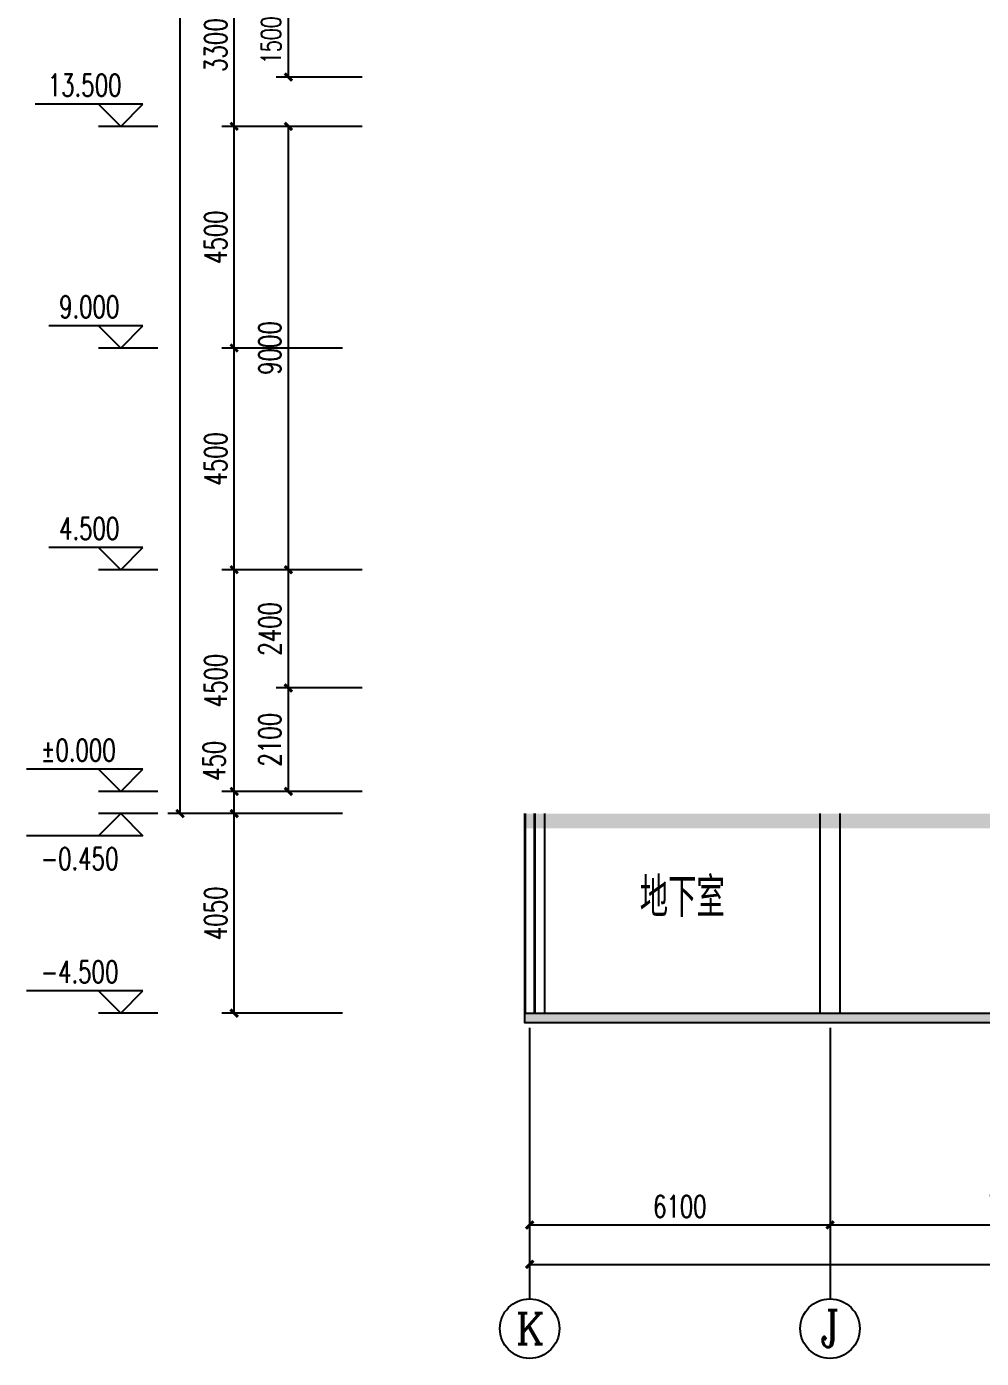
# Model space of a CAD drawing. Extents: x -129850 to 18340, y -11508 to 71861.
# Drawn here: x -53515 to -34127, y -11508 to 15525 of the extents above; entities that cross this region are included whole.
import ezdxf
from ezdxf.enums import TextEntityAlignment as Align

# ---------------------------------------------------------------- set-up
doc = ezdxf.new("R2010")
doc.units = 0
doc.header["$LTSCALE"] = 1000
doc.header["$MEASUREMENT"] = 0
for name, color, linetype in [('AXIS', 3, 'Continuous'), ('AXIS_TEXT', 7, 'Continuous'), ('COLUMN', 170, 'Continuous'), ('DIM_ELEV', 3, 'Continuous'), ('E_LINE', 7, 'Continuous'), ('FLOOR-100', 173, 'Continuous'), ('PUB_DIM', 3, 'Continuous'), ('PUB_TEXT', 7, 'Continuous'), ('Text', 7, 'Continuous')]:
    doc.layers.add(name, color=color, linetype=linetype)
doc.layers.add('DOTE', color=1, linetype='Continuous', plot=False)
doc.layers.add('S_WALL', color=40, linetype='Continuous', lineweight=35)
doc.styles.add('_TCH_AXIS', font='COMPLEX', dxfattribs={"bigfont": 'GBCBIG'})
doc.styles.add('_TCH_DIM', font='SIMPLEX', dxfattribs={"bigfont": 'GBCBIG'})
doc.styles.add('_TCH_DIM_T3', font='SIMPLEX', dxfattribs={"width": 0.705882, "bigfont": 'GBCBIG'})
doc.styles.add('COMPLEX', font='COMPLEX')
doc.styles.get("Standard").update_dxf_attribs({"font": 'gbenor.shx', "bigfont": 'gbcbig.shx'})
doc.dimstyles.new('_TCH_ARCH&&100', dxfattribs={"dimtxt": 297.5, "dimasz": 100, "dimexe": 250, "dimexo": 300, "dimgap": 126.25, "dimtad": 1, "dimdec": 0, "dimzin": 0, "dimdsep": 46, "dimtxsty": '_TCH_DIM_T3', "dimblk": 'ARCHTICK', "dimcen": 0.09, "dimclrt": 7, "dimazin": 2, "dimtfac": 1, "dimtdec": 0, "dimtix": 1, "dimtmove": 2, "dimatfit": 3, "dimfxl": 1, "dimtolj": 1, "dimtzin": 0, "dimarcsym": 0})

# ---------------------------------------------------------------- blocks, each defined once
blk = doc.blocks.new('_ArchTick')
at = {"color": 0, "linetype": 'ByBlock', "const_width": 0.4}
blk.add_lwpolyline([(-0.5, -0.5), (0.5, 0.5)], dxfattribs=at)
blk = doc.blocks.new('*D280')
at = {"layer": 'AXIS', "color": 0, "lineweight": -2, "transparency": 16777216}
for p, q in [((-37200, -6600), (-37200, -9050)), ((-29700, -6600), (-29700, -9050))]:
    blk.add_line(p, q, dxfattribs=at)
at = {"layer": 'AXIS', "color": 0, "transparency": 16777216}
blk.add_line((-37200, -8800), (-29700, -8800), dxfattribs=at)
at = {"layer": 'Defpoints', "color": 0, "transparency": 16777216}
for p in [(-37200, -6300), (-29700, -6300), (-29700, -8800)]:
    blk.add_point(p, dxfattribs=at)
at = {"layer": 'AXIS', "color": 0, "transparency": 16777216, "xscale": 150, "yscale": 150, "zscale": 150, "rotation": 180}
blk.add_blockref('_ArchTick', (-37200, -8800), dxfattribs=at)
at = {"layer": 'AXIS', "color": 0, "transparency": 16777216, "xscale": 150, "yscale": 150, "zscale": 150}
blk.add_blockref('_ArchTick', (-29700, -8800), dxfattribs=at)
at = {"layer": 'AXIS', "color": 7, "transparency": 16777216, "insert": (-33450, -8425), "char_height": 450, "attachment_point": 5, "style": '_TCH_DIM_T3'}
blk.add_mtext('\\A1;7500', dxfattribs=at)
blk = doc.blocks.new('*D281')
at = {"layer": 'AXIS', "color": 0, "lineweight": -2, "transparency": 16777216}
for p, q in [((-43300, -6600), (-43300, -9050)), ((-37200, -6600), (-37200, -9050))]:
    blk.add_line(p, q, dxfattribs=at)
at = {"layer": 'AXIS', "color": 0, "transparency": 16777216}
blk.add_line((-43300, -8800), (-37200, -8800), dxfattribs=at)
at = {"layer": 'Defpoints', "color": 0, "transparency": 16777216}
for p in [(-43300, -6300), (-37200, -6300), (-37200, -8800)]:
    blk.add_point(p, dxfattribs=at)
at = {"layer": 'AXIS', "color": 0, "transparency": 16777216, "xscale": 150, "yscale": 150, "zscale": 150, "rotation": 180}
blk.add_blockref('_ArchTick', (-43300, -8800), dxfattribs=at)
at = {"layer": 'AXIS', "color": 0, "transparency": 16777216, "xscale": 150, "yscale": 150, "zscale": 150}
blk.add_blockref('_ArchTick', (-37200, -8800), dxfattribs=at)
at = {"layer": 'AXIS', "color": 7, "transparency": 16777216, "insert": (-40250, -8425), "char_height": 450, "attachment_point": 5, "style": '_TCH_DIM_T3'}
blk.add_mtext('\\A1;6100', dxfattribs=at)
blk = doc.blocks.new('*D282')
at = {"layer": 'AXIS', "color": 0, "lineweight": -2, "transparency": 16777216}
for p, q in [((-43300, -6600), (-43300, -9850)), ((11600, -6600), (11600, -9850))]:
    blk.add_line(p, q, dxfattribs=at)
at = {"layer": 'AXIS', "color": 0, "transparency": 16777216}
blk.add_line((-43300, -9600), (11600, -9600), dxfattribs=at)
at = {"layer": 'Defpoints', "color": 0, "transparency": 16777216}
for p in [(-43300, -6300), (11600, -6300), (11600, -9600)]:
    blk.add_point(p, dxfattribs=at)
at = {"layer": 'AXIS', "color": 0, "transparency": 16777216, "xscale": 150, "yscale": 150, "zscale": 150, "rotation": 180}
blk.add_blockref('_ArchTick', (-43300, -9600), dxfattribs=at)
at = {"layer": 'AXIS', "color": 0, "transparency": 16777216, "xscale": 150, "yscale": 150, "zscale": 150}
blk.add_blockref('_ArchTick', (11600, -9600), dxfattribs=at)
at = {"layer": 'AXIS', "color": 7, "transparency": 16777216, "insert": (-15850, -9225), "char_height": 450, "attachment_point": 5, "style": '_TCH_DIM_T3'}
blk.add_mtext('\\A1;54900', dxfattribs=at)
blk = doc.blocks.new('_AXISO')
blk.add_circle((0, 0), 0.5)
at = {"layer": 'AXIS_TEXT', "style": 'COMPLEX', "width": 1.041667}
blk.add_attdef('A', text='', height=0.56, dxfattribs=at).set_placement((-0.25, -0.28), (0.25, -0.28), align=Align.FIT)
blk = doc.blocks.new('*D283')
at = {"layer": 'Defpoints', "color": 0, "transparency": 16777216}
for p in [(-48200, 2100), (-46400, 2100), (-46400, 0)]:
    blk.add_point(p, dxfattribs=at)
at = {"layer": 'PUB_DIM', "color": 0, "lineweight": -2, "transparency": 16777216}
for p, q in [((-46700, 2100), (-48450, 2100)), ((-46700, 0), (-48450, 0))]:
    blk.add_line(p, q, dxfattribs=at)
at = {"layer": 'PUB_DIM', "color": 0, "transparency": 16777216}
blk.add_line((-48200, 0), (-48200, 2100), dxfattribs=at)
at = {"layer": 'PUB_DIM', "color": 0, "transparency": 16777216, "xscale": 150, "yscale": 150, "zscale": 150}
for p, rotation in [((-48200, 2100), 90), ((-48200, 0), 270)]:
    blk.add_blockref('_ArchTick', p, dxfattribs=dict(at, rotation=rotation))
at = {"layer": 'PUB_DIM', "color": 7, "transparency": 16777216, "insert": (-48575, 1050), "char_height": 450, "attachment_point": 5, "rotation": 90, "style": '_TCH_DIM_T3'}
blk.add_mtext('\\A1;2100', dxfattribs=at)
blk = doc.blocks.new('*D284')
at = {"layer": 'Defpoints', "color": 0, "transparency": 16777216}
for p in [(-48200, 4500), (-46400, 4500), (-46400, 2100)]:
    blk.add_point(p, dxfattribs=at)
at = {"layer": 'PUB_DIM', "color": 0, "lineweight": -2, "transparency": 16777216}
for p, q in [((-46700, 4500), (-48450, 4500)), ((-46700, 2100), (-48450, 2100))]:
    blk.add_line(p, q, dxfattribs=at)
at = {"layer": 'PUB_DIM', "color": 0, "transparency": 16777216}
blk.add_line((-48200, 2100), (-48200, 4500), dxfattribs=at)
at = {"layer": 'PUB_DIM', "color": 0, "transparency": 16777216, "xscale": 150, "yscale": 150, "zscale": 150}
for p, rotation in [((-48200, 4500), 90), ((-48200, 2100), 270)]:
    blk.add_blockref('_ArchTick', p, dxfattribs=dict(at, rotation=rotation))
at = {"layer": 'PUB_DIM', "color": 7, "transparency": 16777216, "insert": (-48575, 3300), "char_height": 450, "attachment_point": 5, "rotation": 90, "style": '_TCH_DIM_T3'}
blk.add_mtext('\\A1;2400', dxfattribs=at)
blk = doc.blocks.new('*D285')
at = {"layer": 'Defpoints', "color": 0, "transparency": 16777216}
for p in [(-48200, 13500), (-46400, 13500), (-46400, 4500)]:
    blk.add_point(p, dxfattribs=at)
at = {"layer": 'PUB_DIM', "color": 0, "lineweight": -2, "transparency": 16777216}
for p, q in [((-46700, 13500), (-48450, 13500)), ((-46700, 4500), (-48450, 4500))]:
    blk.add_line(p, q, dxfattribs=at)
at = {"layer": 'PUB_DIM', "color": 0, "transparency": 16777216}
blk.add_line((-48200, 4500), (-48200, 13500), dxfattribs=at)
at = {"layer": 'PUB_DIM', "color": 0, "transparency": 16777216, "xscale": 150, "yscale": 150, "zscale": 150}
for p, rotation in [((-48200, 13500), 90), ((-48200, 4500), 270)]:
    blk.add_blockref('_ArchTick', p, dxfattribs=dict(at, rotation=rotation))
at = {"layer": 'PUB_DIM', "color": 7, "transparency": 16777216, "insert": (-48575, 9000), "char_height": 450, "attachment_point": 5, "rotation": 90, "style": '_TCH_DIM_T3'}
blk.add_mtext('\\A1;9000', dxfattribs=at)
blk = doc.blocks.new('*D286')
at = {"layer": 'Defpoints', "color": 0, "transparency": 16777216}
for p in [(-48200, 16000), (-46400, 16000), (-46400, 14500)]:
    blk.add_point(p, dxfattribs=at)
at = {"layer": 'PUB_DIM', "color": 0, "lineweight": -2, "transparency": 16777216}
for p, q in [((-46700, 16000), (-48450, 16000)), ((-46700, 14500), (-48450, 14500))]:
    blk.add_line(p, q, dxfattribs=at)
at = {"layer": 'PUB_DIM', "color": 0, "transparency": 16777216}
blk.add_line((-48200, 14500), (-48200, 16000), dxfattribs=at)
at = {"layer": 'PUB_DIM', "color": 0, "transparency": 16777216, "xscale": 150, "yscale": 150, "zscale": 150}
for p, rotation in [((-48200, 16000), 90), ((-48200, 14500), 270)]:
    blk.add_blockref('_ArchTick', p, dxfattribs=dict(at, rotation=rotation))
at = {"layer": 'PUB_DIM', "color": 7, "transparency": 16777216, "insert": (-48550, 15250), "char_height": 400, "attachment_point": 5, "rotation": 90, "style": '_TCH_DIM_T3'}
blk.add_mtext('\\A1;1500', dxfattribs=at)
blk = doc.blocks.new('*D347')
at = {"layer": 'Defpoints', "color": 0, "transparency": 16777216}
for p in [(-49300, 16800), (-46800, 16800), (-46800, 13500)]:
    blk.add_point(p, dxfattribs=at)
at = {"layer": 'PUB_DIM', "color": 0, "lineweight": -2, "transparency": 16777216}
for p, q in [((-47100, 16800), (-49550, 16800)), ((-47100, 13500), (-49550, 13500))]:
    blk.add_line(p, q, dxfattribs=at)
at = {"layer": 'PUB_DIM', "color": 0, "transparency": 16777216}
blk.add_line((-49300, 13500), (-49300, 16800), dxfattribs=at)
at = {"layer": 'PUB_DIM', "color": 0, "transparency": 16777216, "xscale": 150, "yscale": 150, "zscale": 150}
for p, rotation in [((-49300, 16800), 90), ((-49300, 13500), 270)]:
    blk.add_blockref('_ArchTick', p, dxfattribs=dict(at, rotation=rotation))
at = {"layer": 'PUB_DIM', "color": 7, "transparency": 16777216, "insert": (-49675, 15150), "char_height": 450, "attachment_point": 5, "rotation": 90, "style": '_TCH_DIM_T3'}
blk.add_mtext('\\A1;3300', dxfattribs=at)
blk = doc.blocks.new('*D348')
at = {"layer": 'Defpoints', "color": 0, "transparency": 16777216}
for p in [(-49300, 13500), (-46800, 13500), (-46800, 9000)]:
    blk.add_point(p, dxfattribs=at)
at = {"layer": 'PUB_DIM', "color": 0, "lineweight": -2, "transparency": 16777216}
for p, q in [((-47100, 13500), (-49550, 13500)), ((-47100, 9000), (-49550, 9000))]:
    blk.add_line(p, q, dxfattribs=at)
at = {"layer": 'PUB_DIM', "color": 0, "transparency": 16777216}
blk.add_line((-49300, 9000), (-49300, 13500), dxfattribs=at)
at = {"layer": 'PUB_DIM', "color": 0, "transparency": 16777216, "xscale": 150, "yscale": 150, "zscale": 150}
for p, rotation in [((-49300, 13500), 90), ((-49300, 9000), 270)]:
    blk.add_blockref('_ArchTick', p, dxfattribs=dict(at, rotation=rotation))
at = {"layer": 'PUB_DIM', "color": 7, "transparency": 16777216, "insert": (-49675, 11250), "char_height": 450, "attachment_point": 5, "rotation": 90, "style": '_TCH_DIM_T3'}
blk.add_mtext('\\A1;4500', dxfattribs=at)
blk = doc.blocks.new('*D349')
at = {"layer": 'Defpoints', "color": 0, "transparency": 16777216}
for p in [(-49300, 9000), (-46800, 9000), (-46800, 4500)]:
    blk.add_point(p, dxfattribs=at)
at = {"layer": 'PUB_DIM', "color": 0, "lineweight": -2, "transparency": 16777216}
for p, q in [((-47100, 9000), (-49550, 9000)), ((-47100, 4500), (-49550, 4500))]:
    blk.add_line(p, q, dxfattribs=at)
at = {"layer": 'PUB_DIM', "color": 0, "transparency": 16777216}
blk.add_line((-49300, 4500), (-49300, 9000), dxfattribs=at)
at = {"layer": 'PUB_DIM', "color": 0, "transparency": 16777216, "xscale": 150, "yscale": 150, "zscale": 150}
for p, rotation in [((-49300, 9000), 90), ((-49300, 4500), 270)]:
    blk.add_blockref('_ArchTick', p, dxfattribs=dict(at, rotation=rotation))
at = {"layer": 'PUB_DIM', "color": 7, "transparency": 16777216, "insert": (-49675, 6750), "char_height": 450, "attachment_point": 5, "rotation": 90, "style": '_TCH_DIM_T3'}
blk.add_mtext('\\A1;4500', dxfattribs=at)
blk = doc.blocks.new('*D350')
at = {"layer": 'Defpoints', "color": 0, "transparency": 16777216}
for p in [(-49300, 4500), (-46800, 4500), (-46800, 0)]:
    blk.add_point(p, dxfattribs=at)
at = {"layer": 'PUB_DIM', "color": 0, "lineweight": -2, "transparency": 16777216}
for p, q in [((-47100, 4500), (-49550, 4500)), ((-47100, 0), (-49550, 0))]:
    blk.add_line(p, q, dxfattribs=at)
at = {"layer": 'PUB_DIM', "color": 0, "transparency": 16777216}
blk.add_line((-49300, 0), (-49300, 4500), dxfattribs=at)
at = {"layer": 'PUB_DIM', "color": 0, "transparency": 16777216, "xscale": 150, "yscale": 150, "zscale": 150}
for p, rotation in [((-49300, 4500), 90), ((-49300, 0), 270)]:
    blk.add_blockref('_ArchTick', p, dxfattribs=dict(at, rotation=rotation))
at = {"layer": 'PUB_DIM', "color": 7, "transparency": 16777216, "insert": (-49675, 2250), "char_height": 450, "attachment_point": 5, "rotation": 90, "style": '_TCH_DIM_T3'}
blk.add_mtext('\\A1;4500', dxfattribs=at)
blk = doc.blocks.new('*D351')
at = {"layer": 'Defpoints', "color": 0, "transparency": 16777216}
for p in [(-49300, 0), (-46800, 0), (-46800, -450)]:
    blk.add_point(p, dxfattribs=at)
at = {"layer": 'PUB_DIM', "color": 0, "lineweight": -2, "transparency": 16777216}
for p, q in [((-47100, 0), (-49550, 0)), ((-47100, -450), (-49550, -450))]:
    blk.add_line(p, q, dxfattribs=at)
at = {"layer": 'PUB_DIM', "color": 0, "transparency": 16777216}
blk.add_line((-49300, -450), (-49300, 0), dxfattribs=at)
at = {"layer": 'PUB_DIM', "color": 0, "transparency": 16777216, "xscale": 150, "yscale": 150, "zscale": 150}
for p, rotation in [((-49300, 0), 90), ((-49300, -450), 270)]:
    blk.add_blockref('_ArchTick', p, dxfattribs=dict(at, rotation=rotation))
at = {"layer": 'PUB_DIM', "color": 7, "transparency": 16777216, "insert": (-49706, 621), "char_height": 450, "attachment_point": 5, "rotation": 90, "style": '_TCH_DIM_T3'}
blk.add_mtext('\\A1;450', dxfattribs=at)
blk = doc.blocks.new('*D352')
at = {"layer": 'Defpoints', "color": 0, "transparency": 16777216}
for p in [(-49300, -450), (-46800, -450), (-46800, -4500)]:
    blk.add_point(p, dxfattribs=at)
at = {"layer": 'PUB_DIM', "color": 0, "lineweight": -2, "transparency": 16777216}
for p, q in [((-47100, -450), (-49550, -450)), ((-47100, -4500), (-49550, -4500))]:
    blk.add_line(p, q, dxfattribs=at)
at = {"layer": 'PUB_DIM', "color": 0, "transparency": 16777216}
blk.add_line((-49300, -4500), (-49300, -450), dxfattribs=at)
at = {"layer": 'PUB_DIM', "color": 0, "transparency": 16777216, "xscale": 150, "yscale": 150, "zscale": 150}
for p, rotation in [((-49300, -450), 90), ((-49300, -4500), 270)]:
    blk.add_blockref('_ArchTick', p, dxfattribs=dict(at, rotation=rotation))
at = {"layer": 'PUB_DIM', "color": 7, "transparency": 16777216, "insert": (-49675, -2475), "char_height": 450, "attachment_point": 5, "rotation": 90, "style": '_TCH_DIM_T3'}
blk.add_mtext('\\A1;4050', dxfattribs=at)
blk = doc.blocks.new('*D353')
at = {"layer": 'Defpoints', "color": 0, "transparency": 16777216}
for p in [(-50400, 70800), (-47200, 70800), (-47200, -450)]:
    blk.add_point(p, dxfattribs=at)
at = {"layer": 'PUB_DIM', "color": 0, "lineweight": -2, "transparency": 16777216}
for p, q in [((-47500, 70800), (-50650, 70800)), ((-47500, -450), (-50650, -450))]:
    blk.add_line(p, q, dxfattribs=at)
at = {"layer": 'PUB_DIM', "color": 0, "transparency": 16777216}
blk.add_line((-50400, -450), (-50400, 70800), dxfattribs=at)
at = {"layer": 'PUB_DIM', "color": 0, "transparency": 16777216, "xscale": 150, "yscale": 150, "zscale": 150}
for p, rotation in [((-50400, 70800), 90), ((-50400, -450), 270)]:
    blk.add_blockref('_ArchTick', p, dxfattribs=dict(at, rotation=rotation))
at = {"layer": 'PUB_DIM', "color": 7, "transparency": 16777216, "insert": (-50775, 35175), "char_height": 450, "attachment_point": 5, "rotation": 90, "style": '_TCH_DIM_T3'}
blk.add_mtext('\\A1;71250', dxfattribs=at)

msp = doc.modelspace()

# ---------------------------------------------------------------- hatches: boundary and pattern name
at = {"layer": 'FLOOR-100'}
h = msp.add_hatch(color=256, dxfattribs=at)
h.dxf.hatch_style = 1
h.paths.add_polyline_path([(-29800, -450), (-43400, -450), (-43400, -750), (-29800, -750)])
h = msp.add_hatch(color=256, dxfattribs=at)
h.dxf.hatch_style = 1
h.paths.add_polyline_path([(11700, -4500), (-43400, -4500), (-43400, -4700), (11700, -4700)])

# ---------------------------------------------------------------- linework, layer by layer
at = {"layer": 'AXIS'}
for p, q in [((-43300, -6300), (-43300, -10300)), ((-37200, -6300), (-37200, -10300))]:
    msp.add_line(p, q, dxfattribs=at)
at = {"layer": 'COLUMN'}
for p, q in [((-43000, -450), (-43000, -4500)), ((-37400, -4500), (-37400, -450)), ((-37000, -450), (-37000, -4500))]:
    msp.add_line(p, q, dxfattribs=at)
at = {"layer": 'DIM_ELEV'}
for p, q in [((-51152, 13953), (-53341.6, 13953)), ((-51605, 13500), (-52058.1, 13953)), ((-51605, 13500), (-51152, 13953)), ((-50850, 13500), (-52058.1, 13500)), ((-51152, 9453), (-53063.8, 9453)), ((-51605, 9000), (-52058.1, 9453)), ((-51605, 9000), (-51152, 9453)), ((-50850, 9000), (-52058.1, 9000)), ((-51152, 4953), (-53063.8, 4953)), ((-51605, 4500), (-52058.1, 4953)), ((-51605, 4500), (-51152, 4953)), ((-50850, 4500), (-52058.1, 4500)), ((-51152, 453), (-53515.3, 453)), ((-51605, 0), (-52058.1, 453)), ((-51605, 0), (-51152, 453)), ((-50850, 0), (-52058.1, 0)), ((-51605, -450), (-52058.1, -903)), ((-50850, -450), (-52058.1, -450)), ((-51605, -450), (-51152, -903)), ((-51152, -903), (-53515.3, -903)), ((-51152, -4047), (-53515.3, -4047)), ((-51605, -4500), (-52058.1, -4047)), ((-51605, -4500), (-51152, -4047)), ((-50850, -4500), (-52058.1, -4500))]:
    msp.add_line(p, q, dxfattribs=at)
at = {"layer": 'DOTE'}
for p, q in [((-43300, -4800), (-43300, -6300)), ((-37200, -4800), (-37200, -6300))]:
    msp.add_line(p, q, dxfattribs=at)
at = {"layer": 'E_LINE'}
msp.add_line((-43400, -4500), (-43400, -450), dxfattribs=at)
at = {"layer": 'FLOOR-100'}
msp.add_lwpolyline([(-43400, -4500), (11700, -4500), (11700, -4700), (-43400, -4700)], close=True, dxfattribs=at)
at = {"layer": 'S_WALL'}
for p, q in [((-43400, -450), (-43400, -4500)), ((-43200, -450), (-43200, -4500))]:
    msp.add_line(p, q, dxfattribs=at)

# ---------------------------------------------------------------- block references
at = {"layer": 'AXIS'}
ref = msp.add_blockref('_AXISO', (-43300, -10904), dxfattribs=dict(at, xscale=1208.053691275168, yscale=1208.053691275168, zscale=1208.053691275168))
ref.add_attrib('A', 'K', dxfattribs={"layer": 'AXIS_TEXT', "height": 627.1, "style": '_TCH_AXIS'}).set_placement((-43583.7, -11217.6), (-43016.3, -11217.6), align=Align.FIT)
ref = msp.add_blockref('_AXISO', (-37200, -10904), dxfattribs=dict(at, xscale=1208.053691275168, yscale=1208.053691275168, zscale=1208.053691275168))
ref.add_attrib('A', 'J', dxfattribs={"layer": 'AXIS_TEXT', "height": 749.1, "style": '_TCH_AXIS'}).set_placement((-37396.2, -11278.6), (-37003.8, -11278.6), align=Align.FIT)

# ---------------------------------------------------------------- texts
at = {"layer": 'PUB_TEXT', "style": '_TCH_DIM', "width": 0.705882}
for s, p in [('13.500', (-53084.9, 14111.6)), ('9.000', (-52855.4, 9611.6)), ('4.500', (-52855.4, 5111.6)), ('%%P0.000', (-53228.4, 611.6)), ('-0.450', (-53228.4, -1590.1)), ('-4.500', (-53228.4, -3888.4))]:
    msp.add_text(s, height=449.24, dxfattribs=at).set_placement(p)
at = {"layer": 'Text', "insert": (-40200, -2148.5), "char_height": 800, "attachment_point": 5}
msp.add_mtext_dynamic_manual_height_columns('地下室', width=5600, gutter_width=1750, heights=[0], dxfattribs=at)

# ---------------------------------------------------------------- dimensions: what is measured, and where the dimension line sits
at = {"layer": 'AXIS'}
for p1, p2, distance, picture, middle in [((-43300, -6300), (-37200, -6300), -2500, '*D281', (-40250, -8425)), ((-43300, -6300), (11600, -6300), -3300, '*D282', (-15850, -9225)), ((-37200, -6300), (-29700, -6300), -2500, '*D280', (-33450, -8425))]:
    dim = msp.add_aligned_dim(p1=p1, p2=p2, distance=distance, dimstyle='_TCH_ARCH&&100', override={"dimtxt": 450, "dimasz": 150, "dimgap": 150, "dimlwd": 65535}, dxfattribs=at)
    dim.commit()
    dim.dimension.update_dxf_attribs({"geometry": picture, "text_midpoint": middle})
at = {"layer": 'PUB_DIM'}
for p1, p2, distance, override, picture, middle in [((-47200, -450), (-47200, 70800), 3200, {"dimtxt": 450, "dimasz": 150, "dimgap": 150, "dimlwd": 65535}, '*D353', (-50775, 35175)), ((-46800, 13500), (-46800, 16800), 2500, {"dimtxt": 450, "dimasz": 150, "dimgap": 150, "dimlwd": 65535}, '*D347', (-49675, 15150)), ((-46400, 14500), (-46400, 16000), 1800, {"dimtxt": 400, "dimasz": 150, "dimgap": 150, "dimlwd": 65535}, '*D286', (-48550, 15250)), ((-46800, 9000), (-46800, 13500), 2500, {"dimtxt": 450, "dimasz": 150, "dimgap": 150, "dimlwd": 65535}, '*D348', (-49675, 11250)), ((-46400, 4500), (-46400, 13500), 1800, {"dimtxt": 450, "dimasz": 150, "dimgap": 150, "dimlwd": 65535}, '*D285', (-48575, 9000)), ((-46800, 4500), (-46800, 9000), 2500, {"dimtxt": 450, "dimasz": 150, "dimgap": 150, "dimlwd": 65535}, '*D349', (-49675, 6750)), ((-46800, 0), (-46800, 4500), 2500, {"dimtxt": 450, "dimasz": 150, "dimgap": 150, "dimlwd": 65535}, '*D350', (-49675, 2250)), ((-46400, 2100), (-46400, 4500), 1800, {"dimtxt": 450, "dimasz": 150, "dimgap": 150, "dimlwd": 65535}, '*D284', (-48575, 3300)), ((-46400, 0), (-46400, 2100), 1800, {"dimtxt": 450, "dimasz": 150, "dimgap": 150, "dimlwd": 65535}, '*D283', (-48575, 1050)), ((-46800, -4500), (-46800, -450), 2500, {"dimtxt": 450, "dimasz": 150, "dimgap": 150, "dimlwd": 65535}, '*D352', (-49675, -2475))]:
    dim = msp.add_aligned_dim(p1=p1, p2=p2, distance=distance, dimstyle='_TCH_ARCH&&100', override=override, dxfattribs=at)
    dim.commit()
    dim.dimension.update_dxf_attribs({"geometry": picture, "text_midpoint": middle})
dim = msp.add_linear_dim(base=(-49300, 0), p1=(-46800, -450), p2=(-46800, 0), angle=90, dimstyle='_TCH_ARCH&&100', override={"dimtxt": 450, "dimasz": 150, "dimgap": 150, "dimlwd": 65535}, dxfattribs=at)
dim.commit()
dim.dimension.update_dxf_attribs({"geometry": '*D351', "text_midpoint": (-49706.1, 621.3), "dimtype": 161})

doc.saveas('drawing.dxf')
